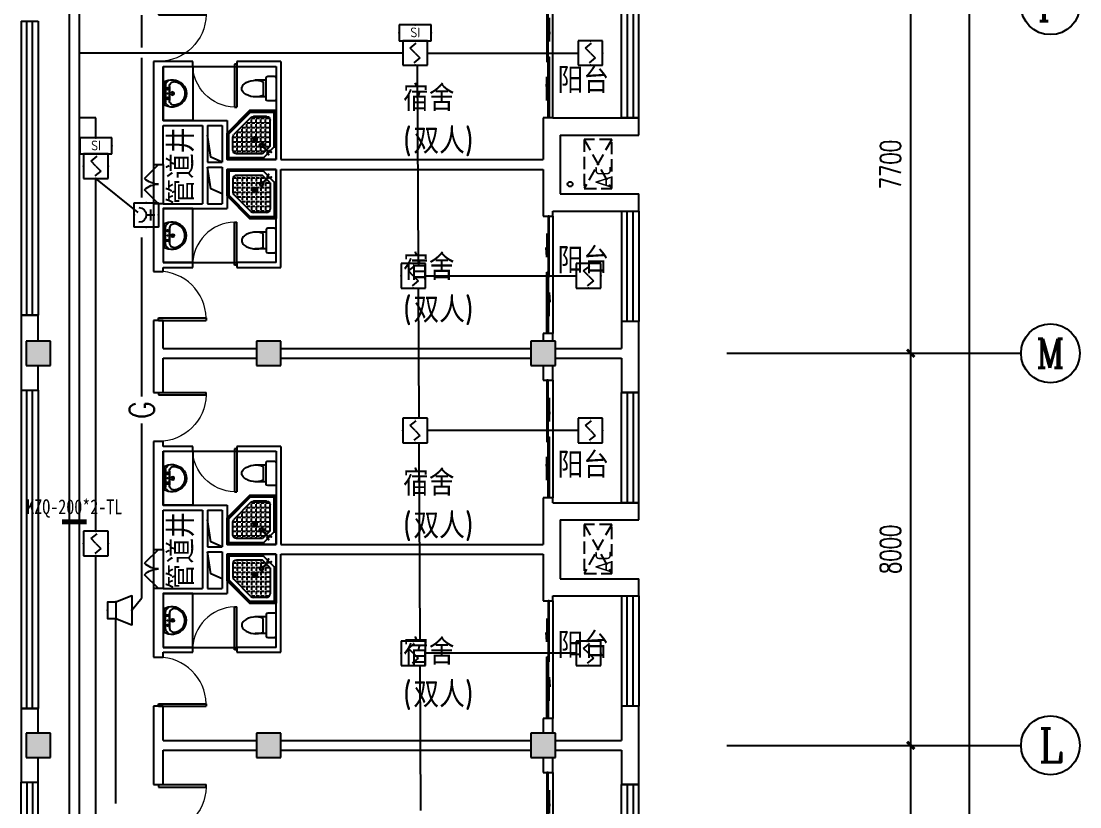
# Model space of a CAD drawing. Extents: x 1725663 to 4653551, y -550461 to 248782.
# Drawn here: x 2380743 to 2402343, y -476290 to -460262 of the extents above; entities that cross this region are included whole.
import ezdxf
from ezdxf.enums import TextEntityAlignment as Align

# ---------------------------------------------------------------- set-up
doc = ezdxf.new("R2010")
doc.units = 0
doc.header["$LTSCALE"] = 1000
doc.linetypes.add('DASH', pattern=[0.35, 0.25, -0.1])
for name, color, linetype in [('0-底图', 7, 'Continuous'), ('0000集水坑', 4, 'Continuous'), ('AXIS', 3, 'Continuous'), ('AXIS_TEXT', 7, 'Continuous'), ('CABLETRAY', 4, 'Continuous'), ('CLAYER', 7, 'Continuous'), ('COLUMN', 255, 'Continuous'), ('DIM-消防', 3, 'Continuous'), ('DOOR_FIRE', 4, 'Continuous'), ('EQUIP-广播', 3, 'Continuous'), ('EQUIP-消防', 3, 'Continuous'), ('PUB_HATCH', 8, 'Continuous'), ('PUB_TEXT', 7, 'Continuous'), ('WALL', 2, 'Continuous'), ('WINDOW', 4, 'Continuous'), ('WIRE-消防', 1, 'Continuous'), ('WP_F', 1, 'Continuous'), ('抗震支吊架', 2, 'Continuous'), ('洁具', 213, 'Continuous'), ('空调外机', 211, 'Continuous')]:
    doc.layers.add(name, color=color, linetype=linetype)
doc.styles.add('_TCH_AXIS', font='COMPLEX', dxfattribs={"bigfont": 'GBCBIG'})
doc.styles.add('_TEL_DIM', font='SIMPLEX', dxfattribs={"width": 0.8, "height": 3.5, "bigfont": 'HZTXT'})
doc.styles.add('A_DIM_T3', font='SIMPLEX', dxfattribs={"width": 0.7, "bigfont": 'HZ'})
doc.styles.add('COMPLEX', font='COMPLEX')
doc.styles.add('HZ', font='rs.shx', dxfattribs={"width": 0.8, "bigfont": 'hztxt.shx'})
doc.styles.add('kzcad', font='', dxfattribs={"width": 0.8})
doc.styles.get("Standard").update_dxf_attribs({"font": 'geniso.shx', "bigfont": 'hztxt.shx'})
doc.styles.get('kzcad').set_extended_font_data('SimSun')
doc.dimstyles.new('_TCH_ARCH&&150', dxfattribs={"dimtxt": 420, "dimasz": 150, "dimexe": 375, "dimexo": 450, "dimgap": 202.5, "dimtad": 1, "dimdec": 0, "dimzin": 0, "dimdsep": 46, "dimtxsty": 'A_DIM_T3', "dimblk": 'ARCHTICK', "dimcen": 0.09, "dimclrt": 7, "dimazin": 2, "dimtfac": 1, "dimtdec": 0, "dimtix": 1, "dimtmove": 2, "dimatfit": 3, "dimfxl": 150, "dimtolj": 1, "dimtzin": 0, "dimarcsym": 0})

# ---------------------------------------------------------------- blocks, each defined once
blk = doc.blocks.new('$equip$00002656')
for p, q in [((-0.5, 1), (-0.5, 0)), ((0.5, 1), (-0.5, 1)), ((0.5, 0), (0.5, 1)), ((0, 0.5), (0, 0.15)), ((-0.5, 0), (0.5, 0)), ((-0.219, 0.331), (0.222, 0.331))]:
    blk.add_line(p, q)
at = {"const_width": 0.04}
blk.add_lwpolyline([(-0.5, 1), (0.5, 1), (0.5, 0), (-0.5, 0), (-0.5, 1), (0.5, 1)], dxfattribs=at)
blk.add_arc((0, 0.8), 0.3, 180, 0)
for p in [(0, 1), (-0.5, 0.5), (0.5, 0.5), (0, 0)]:
    blk.add_point(p)
at = {"color": 7, "flags": 1}
for tag, height, p in [('B', 0.4, (0.762, 0.292)), ('A', 0.00002, (0, 0))]:
    blk.add_attdef(tag, text='', height=height, dxfattribs=at).set_placement(p, align=Align.MIDDLE_CENTER)
blk = doc.blocks.new('A$C29581A72')
at = {"layer": 'EQUIP-消防', "xscale": 500, "yscale": 500, "zscale": 500}
blk.add_blockref('$equip$00002656', (358, 98), dxfattribs=at)
at = {"style": 'HZ', "flags": 1}
for tag in ['WHAT', 'SPEC', 'UNIT']:
    blk.add_attdef(tag, (375, 0), '', height=0.001, dxfattribs=at)
blk = doc.blocks.new('$Equip$00002649')
for p, q in [((-0.5, 0.5), (-0.5, -0.5)), ((0.5, 0.5), (-0.5, 0.5)), ((0.5, -0.5), (0.5, 0.5)), ((-0.2, 0.2), (0.05, 0.4)), ((0, 0), (-0.2, 0.2)), ((0, 0), (0.2, -0.2)), ((0.2, -0.2), (-0.05, -0.4)), ((-0.5, -0.5), (0.5, -0.5))]:
    blk.add_line(p, q)
at = {"const_width": 0.02}
blk.add_lwpolyline([(-0.5, 0.5), (0.5, 0.5), (0.5, -0.5), (-0.5, -0.5), (-0.5, 0.5), (0.5, 0.5)], dxfattribs=at)
for p in [(0, 0.5), (-0.5, 0), (0.5, 0), (0, -0.5)]:
    blk.add_point(p)
at = {"color": 7, "flags": 1}
for tag, height, p in [('A', 0.00002, (0, 0)), ('B', 0.4, (0.762, -0.208))]:
    blk.add_attdef(tag, text='', height=height, dxfattribs=at).set_placement(p, align=Align.MIDDLE_CENTER)
blk = doc.blocks.new('$equip$00002982')
for p, q in [((0.35, 0.35), (1, 0.6)), ((1, 0.6), (1, -0.6)), ((0, 0.35), (0.35, 0.35)), ((0, 0.35), (0, -0.35)), ((0.35, 0.35), (0.35, -0.35)), ((0.35, -0.35), (0, -0.35)), ((1, -0.6), (0.35, -0.35))]:
    blk.add_line(p, q)
at = {"const_width": 0.04}
blk.add_lwpolyline([(0.35, 0.35), (0, 0.35), (0, -0.35), (0.35, -0.35), (1, -0.6), (1, 0.6), (0.35, 0.35), (0, 0.35)], dxfattribs=at)
for p in [(0, 0), (0.35, 0.35), (1, 0), (0.35, -0.35)]:
    blk.add_point(p)
at = {"color": 7, "style": '_TEL_DIM', "flags": 1}
for tag in ['A', 'REMARK']:
    blk.add_attdef(tag, text='', height=0.00002, dxfattribs=at).set_placement((0, 0), align=Align.MIDDLE_CENTER)
blk = doc.blocks.new('$equip$00002776')
for p, q in [((0.65, 0.65), (-0.65, 0.65)), ((-0.65, 0.65), (-0.65, 0)), ((0.65, 0), (0.65, 0.65)), ((-0.65, 0), (0.65, 0))]:
    blk.add_line(p, q)
at = {"const_width": 0.04}
blk.add_lwpolyline([(-0.65, 0.65), (-0.65, 0), (0.65, 0), (0.65, 0.65), (-0.65, 0.65), (-0.65, 0)], dxfattribs=at)
for p in [(0, 0.65), (-0.65, 0.325), (0, 0), (0.65, 0.325)]:
    blk.add_point(p)
at = {"color": 7}
blk.add_attdef('$TEXT$', text='', height=0.4, dxfattribs=at).set_placement((0.006, 0.343), align=Align.MIDDLE_CENTER)
at = {"color": 7, "flags": 1}
for tag, p in [('B', (0.905, 0.246)), ('A', (0, 0))]:
    blk.add_attdef(tag, text='', height=0.4, dxfattribs=at).set_placement(p, align=Align.MIDDLE_CENTER)
blk = doc.blocks.new('2t21gqw')
at = {"layer": '0000集水坑'}
blk.add_circle((105500, -14550), 50, dxfattribs=at)
blk = doc.blocks.new('1F平面-CAD导入_dwg_Drawing4_t3_dwg_$plan$00001613-474159-1F-927810-1F')
at = {"layer": '洁具'}
for p, q in [((-30, 250), (-170, 250)), ((-200, 170), (-430, 170)), ((-260, -140), (-260, 140)), ((-200, -170), (-200, -220)), ((-170, -250), (-30, -250))]:
    blk.add_line(p, q, dxfattribs=at)
for points in [[(-200, 220), (-200, 170), (-200, -170), (-430, -170)], [(0, -220), (0, 220)]]:
    blk.add_lwpolyline(points, dxfattribs=at)
for centre, radius, start, end in [((-170, 220), 30, 90, 180), ((-30, 220), 30, 0, 90), ((-590, 0), 110, 123.4509, 236.5491), ((-413, -227), 398, 67.4505, 126.6381), ((-413, 227), 398, 233.3619, 292.5495), ((-170, -220), 30, 180, 270), ((-30, -220), 30, 270, 0)]:
    blk.add_arc(centre, radius, start, end, dxfattribs=at)
blk = doc.blocks.new('$lvtry$00000169')
at = {"color": 0}
for p, q in [((259, -36), (259, 0)), ((259, -36), (36, -259)), ((276, -120), (120, -276)), ((144, -151), (291, -298)), ((151, -144), (298, -291)), ((183, -213), (205, -213)), ((220, -213), (243, -213)), ((259, -24), (976, -24)), ((259, -36), (964, -36)), ((270, -213), (270, -143)), ((270, -213), (340, -213)), ((276, -120), (808, -120)), ((366, -213), (366, -143)), ((366, -213), (436, -213)), ((462, -213), (462, -143)), ((462, -213), (532, -213)), ((558, -213), (558, -143)), ((558, -213), (628, -213)), ((655, -213), (655, -143)), ((655, -213), (725, -213)), ((751, -213), (751, -143)), ((751, -213), (821, -213)), ((847, -213), (847, -143)), ((847, -213), (880, -213)), ((880, -192), (880, -460)), ((964, -36), (976, -24)), ((964, -36), (964, -525)), ((976, -24), (976, -530)), ((36, -259), (0, -259)), ((24, -259), (24, -976)), ((36, -259), (36, -964)), ((120, -276), (120, -808)), ((120, -309), (147, -309)), ((120, -405), (147, -405)), ((173, -309), (173, -239)), ((173, -309), (243, -309)), ((173, -405), (173, -335)), ((173, -405), (243, -405)), ((173, -501), (173, -431)), ((270, -263), (270, -239)), ((270, -405), (270, -335)), ((270, -405), (340, -405)), ((270, -501), (270, -431)), ((334, -309), (340, -309)), ((366, -309), (366, -239)), ((366, -309), (436, -309)), ((366, -405), (366, -335)), ((366, -405), (379, -405)), ((366, -501), (366, -431)), ((462, -309), (462, -239)), ((462, -309), (532, -309)), ((462, -405), (462, -335)), ((462, -405), (532, -405)), ((462, -501), (462, -431)), ((558, -309), (558, -239)), ((558, -309), (628, -309)), ((558, -405), (558, -335)), ((558, -405), (628, -405)), ((558, -501), (558, -431)), ((655, -309), (655, -239)), ((655, -309), (725, -309)), ((655, -405), (655, -335)), ((655, -405), (725, -405)), ((655, -501), (655, -431)), ((751, -309), (751, -239)), ((751, -309), (821, -309)), ((751, -405), (751, -335)), ((751, -405), (821, -405)), ((751, -501), (751, -431)), ((847, -309), (847, -239)), ((847, -309), (880, -309)), ((847, -405), (847, -335)), ((847, -405), (880, -405)), ((847, -501), (847, -431)), ((120, -501), (147, -501)), ((120, -598), (147, -598)), ((173, -501), (243, -501)), ((173, -598), (173, -528)), ((173, -598), (243, -598)), ((173, -694), (173, -624)), ((270, -501), (340, -501)), ((270, -598), (270, -528)), ((270, -598), (340, -598)), ((270, -694), (270, -624)), ((366, -501), (436, -501)), ((366, -598), (366, -528)), ((366, -598), (436, -598)), ((366, -694), (366, -624)), ((462, -501), (532, -501)), ((462, -598), (462, -528)), ((462, -598), (532, -598)), ((462, -694), (462, -624)), ((859, -511), (511, -859)), ((964, -525), (525, -964)), ((976, -530), (530, -976)), ((558, -501), (628, -501)), ((558, -598), (558, -528)), ((558, -598), (628, -598)), ((558, -694), (558, -624)), ((655, -501), (725, -501)), ((655, -598), (655, -528)), ((655, -598), (725, -598)), ((655, -694), (655, -624)), ((751, -501), (821, -501)), ((751, -598), (751, -528)), ((751, -598), (773, -598)), ((847, -501), (867, -501)), ((964, -525), (976, -530)), ((120, -694), (147, -694)), ((120, -790), (147, -790)), ((173, -694), (243, -694)), ((173, -790), (173, -720)), ((173, -790), (243, -790)), ((173, -878), (173, -816)), ((270, -694), (340, -694)), ((270, -790), (270, -720)), ((270, -790), (340, -790)), ((270, -880), (270, -816)), ((366, -694), (436, -694)), ((366, -790), (366, -720)), ((366, -790), (436, -790)), ((366, -880), (366, -816)), ((462, -694), (532, -694)), ((462, -790), (462, -720)), ((462, -790), (532, -790)), ((462, -880), (462, -816)), ((558, -694), (628, -694)), ((558, -790), (558, -720)), ((558, -790), (580, -790)), ((655, -694), (676, -694)), ((36, -964), (24, -976)), ((24, -976), (530, -976)), ((36, -964), (525, -964)), ((192, -880), (460, -880)), ((525, -964), (530, -976))]:
    blk.add_line(p, q, dxfattribs=at)
blk.add_lwpolyline([(0, 0), (0, -1000), (540, -1000), (1000, -540), (1000, 0)], close=True)
for points in [[(0, 0), (0, -1000)], [(0, 0), (1000, 0)], [(1000, 0), (1000, -540)], [(136, -190), (148, -178), (132, -162), (121, -174)], [(190, -136), (178, -148), (162, -132), (174, -121)], [(1000, -540), (540, -1000)], [(0, -1000), (540, -1000)]]:
    blk.add_lwpolyline(points, close=True, dxfattribs=at)
for radius in [43.8, 31.1]:
    blk.add_circle((416, -428), radius, dxfattribs=at)
for centre, radius, start, end in [((808, -192), 72, 0, 90), ((296, -296), 40.6, 142.583, 128.4197), ((296, -296), 28.6, 145.828, 125.6599), ((808, -460), 72, 315, 0), ((192, -808), 72, 180, 270), ((460, -808), 72, 270, 315)]:
    blk.add_arc(centre, radius, start, end, dxfattribs=at)
for p in [(103, -156, 0), (156, -102, 0), (416, -428, 0)]:
    blk.add_point(p, dxfattribs=at)
blk = doc.blocks.new('$lvtry$00000178')
at = {"color": 0}
for p, q in [((-238, 0), (238, 0)), ((-214, -36), (-272, -91)), ((-180, -23), (180, -23)), ((-142, -105), (140, -105)), ((140, -105), (-142, -105)), ((216, -37), (268, -91))]:
    blk.add_line(p, q, dxfattribs=at)
blk.add_lwpolyline([(-104, -430, 0.224698), (110, -425, 0.348046), (269, -79), (239, 0), (-241, 0), (-271, -79, 0.356844)], format="xyb", close=True, dxfattribs=at)
for centre, radius in [((-100, -65), 16.3), ((1, -172), 31.6), ((100, -65), 16.3)]:
    blk.add_circle(centre, radius, dxfattribs=at)
at = {"color": 0, "lineweight": 13}
blk.add_circle((1, -172), 23, dxfattribs=at)
at = {"color": 0}
for centre, radius, start, end in [((-142, -205), 100, 90, 190.5602), ((-180, -73), 50, 90, 133.181), ((140, -205), 100, 349.4398, 90), ((180, -73), 50, 44.5607, 90), ((-1, -179), 243, 190.5602, 349.4398)]:
    blk.add_arc(centre, radius, start, end, dxfattribs=at)
for p in [(0, -65), (1, -172)]:
    blk.add_point(p, dxfattribs=at)
blk = doc.blocks.new('A$C70365C93')
at = {"layer": '洁具'}
blk.add_lwpolyline([(-1900, 2300), (-1900, 1700), (-800, 1700), (-800, 2300)], close=True, dxfattribs=at)
blk.add_blockref('$lvtry$00000178', (-1350, 2280), dxfattribs=at)
at = {"layer": '洁具', "rotation": 180}
blk.add_blockref('$lvtry$00000169', (0, 0), dxfattribs=at)
at = {"layer": '洁具', "extrusion": (0, 0, -1), "xscale": -1, "zscale": -1, "rotation": 90}
blk.add_blockref('1F平面-CAD导入_dwg_Drawing4_t3_dwg_$plan$00001613-474159-1F-927810-1F', (1450, 0), dxfattribs=at)
blk = doc.blocks.new('A$Cf5a72a1b')
at = {"layer": '空调外机', "linetype": 'DASH'}
for p, q in [((1000, 563), (0, 0)), ((1000, 0), (0, 563))]:
    blk.add_line(p, q, dxfattribs=at)
blk.add_lwpolyline([(1000, 563), (0, 563), (0, 0), (1000, 0)], close=True, dxfattribs=at)
at = {"layer": 'PUB_TEXT'}
blk.add_text('AC', height=315, dxfattribs=at).set_placement((5, 18))
blk = doc.blocks.new('$TCHSYS$WIN2D')
for p, q in [((-0.5, 0.5), (0.5, 0.5)), ((-0.5, 0.5), (-0.5, -0.5)), ((0.5, 0.5), (0.5, -0.5)), ((0.5, 0.1667), (-0.5, 0.1667)), ((0.5, -0.1667), (-0.5, -0.1667)), ((-0.5, -0.5), (0.5, -0.5))]:
    blk.add_line(p, q)
blk = doc.blocks.new('$DorLib2D$00000131')
at = {"color": 0, "linetype": 'Continuous'}
for p, q in [((0.15, 0.125), (0.2319, 0.1973)), ((0.2319, 0.1973), (0.2319, 0.125)), ((-0.5, 0.125), (-0.5, 0)), ((0.0192, 0.125), (-0.5, 0.125)), ((0.0192, 0), (0.0192, 0.125)), ((0.35, 0.125), (0.15, 0.125)), ((-0.5, 0), (0.0192, 0)), ((-0.024, 0), (0.5, 0)), ((-0.024, -0.125), (-0.024, 0)), ((0.5, 0), (0.5, -0.125)), ((-0.35, -0.125), (-0.15, -0.125)), ((-0.2319, -0.1973), (-0.2319, -0.125)), ((-0.15, -0.125), (-0.2319, -0.1973)), ((0.5, -0.125), (-0.024, -0.125))]:
    blk.add_line(p, q, dxfattribs=at)
blk = doc.blocks.new('$WINLIB2D$00000001')
at = {"color": 0}
for points in [[(-0.5, 0.5), (-0.5, -0.5)], [(-0.5, 0.5), (0.5, 0.5)], [(0.5, -0.5), (0.5, 0.5)], [(0.5, 0.1667), (-0.5, 0.1667)], [(0.5, -0.1667), (-0.5, -0.1667)], [(-0.5, -0.5), (0.5, -0.5)]]:
    blk.add_lwpolyline(points, dxfattribs=at)
blk = doc.blocks.new('$DorLib2D$00000116')
at = {"color": 0}
for p, q in [((-0.5, 0), (-0.146, 0.354)), ((0.5, 0), (0.146, 0.354))]:
    blk.add_line(p, q, dxfattribs=at)
for centre, start, end in [((-0.5, 0), 0, 45), ((0.5, 0), 135, 180)]:
    blk.add_arc(centre, 0.5, start, end, dxfattribs=at)
blk = doc.blocks.new('$DorLib2D$00000001')
for p, q in [((0.45, 0.975), (0.5, 0.975)), ((0.45, 0), (0.45, 0.975)), ((0.5, 0), (0.5, 0.975)), ((0.5, 0), (0.45, 0))]:
    blk.add_line(p, q)
at = {"lineweight": 13}
blk.add_arc((0.475, 0), 0.975, 91.4693, 180, dxfattribs=at)
blk = doc.blocks.new('_ArchTick')
at = {"color": 0, "linetype": 'ByBlock', "const_width": 0.4}
blk.add_lwpolyline([(-0.5, -0.5), (0.5, 0.5)], dxfattribs=at)
blk = doc.blocks.new('*D1066')
at = {"layer": 'AXIS', "color": 0, "lineweight": -2, "transparency": 16777216}
for p, q in [((1606457, -366104), (1611332, -366104)), ((1610957, -445704), (1610957, -366104)), ((1606457, -445704), (1611332, -445704))]:
    blk.add_line(p, q, dxfattribs=at)
at = {"layer": 'Defpoints', "color": 0, "transparency": 16777216}
for p in [(1606007, -366104), (1610957, -366104), (1606007, -445704)]:
    blk.add_point(p, dxfattribs=at)
at = {"layer": 'AXIS', "color": 0, "lineweight": -2, "transparency": 16777216, "xscale": 150, "yscale": 150, "zscale": 150}
for p, rotation in [((1610957, -366104), 90), ((1610957, -445704), 270)]:
    blk.add_blockref('_ArchTick', p, dxfattribs=dict(at, rotation=rotation))
at = {"layer": 'AXIS', "color": 7, "transparency": 16777216, "insert": (1610544, -405904), "char_height": 420, "attachment_point": 5, "rotation": 90, "style": 'A_DIM_T3'}
blk.add_mtext('\\A1;79600', dxfattribs=at)
blk = doc.blocks.new('*D1075')
at = {"layer": 'AXIS', "color": 0, "lineweight": -2, "transparency": 16777216}
for p, q in [((1606457, -393904), (1610132, -393904)), ((1609757, -401904), (1609757, -393904)), ((1606457, -401904), (1610132, -401904))]:
    blk.add_line(p, q, dxfattribs=at)
at = {"layer": 'Defpoints', "color": 0, "transparency": 16777216}
for p in [(1606007, -393904), (1609757, -393904), (1606007, -401904)]:
    blk.add_point(p, dxfattribs=at)
at = {"layer": 'AXIS', "color": 0, "lineweight": -2, "transparency": 16777216, "xscale": 150, "yscale": 150, "zscale": 150}
for p, rotation in [((1609757, -393904), 90), ((1609757, -401904), 270)]:
    blk.add_blockref('_ArchTick', p, dxfattribs=dict(at, rotation=rotation))
at = {"layer": 'AXIS', "color": 7, "transparency": 16777216, "insert": (1609344, -397904), "char_height": 420, "attachment_point": 5, "rotation": 90, "style": 'A_DIM_T3'}
blk.add_mtext('\\A1;8000', dxfattribs=at)
blk = doc.blocks.new('*D1076')
at = {"layer": 'AXIS', "color": 0, "lineweight": -2, "transparency": 16777216}
for p, q in [((1606457, -385904), (1610132, -385904)), ((1609757, -393904), (1609757, -385904)), ((1606457, -393904), (1610132, -393904))]:
    blk.add_line(p, q, dxfattribs=at)
at = {"layer": 'Defpoints', "color": 0, "transparency": 16777216}
for p in [(1606007, -385904), (1609757, -385904), (1606007, -393904)]:
    blk.add_point(p, dxfattribs=at)
at = {"layer": 'AXIS', "color": 0, "lineweight": -2, "transparency": 16777216, "xscale": 150, "yscale": 150, "zscale": 150}
for p, rotation in [((1609757, -385904), 90), ((1609757, -393904), 270)]:
    blk.add_blockref('_ArchTick', p, dxfattribs=dict(at, rotation=rotation))
at = {"layer": 'AXIS', "color": 7, "transparency": 16777216, "insert": (1609344, -389904), "char_height": 420, "attachment_point": 5, "rotation": 90, "style": 'A_DIM_T3'}
blk.add_mtext('\\A1;8000', dxfattribs=at)
blk = doc.blocks.new('*D1077')
at = {"layer": 'AXIS', "color": 0, "lineweight": -2, "transparency": 16777216}
for p, q in [((1606457, -378204), (1610132, -378204)), ((1609757, -385904), (1609757, -378204)), ((1606457, -385904), (1610132, -385904))]:
    blk.add_line(p, q, dxfattribs=at)
at = {"layer": 'Defpoints', "color": 0, "transparency": 16777216}
for p in [(1606007, -378204), (1609757, -378204), (1606007, -385904)]:
    blk.add_point(p, dxfattribs=at)
at = {"layer": 'AXIS', "color": 0, "lineweight": -2, "transparency": 16777216, "xscale": 150, "yscale": 150, "zscale": 150}
for p, rotation in [((1609757, -378204), 90), ((1609757, -385904), 270)]:
    blk.add_blockref('_ArchTick', p, dxfattribs=dict(at, rotation=rotation))
at = {"layer": 'AXIS', "color": 7, "transparency": 16777216, "insert": (1609344, -382054), "char_height": 420, "attachment_point": 5, "rotation": 90, "style": 'A_DIM_T3'}
blk.add_mtext('\\A1;7700', dxfattribs=at)
blk = doc.blocks.new('*D1130')
at = {"layer": 'AXIS', "color": 0, "lineweight": -2, "transparency": 16777216}
for p, q in [((1606457, -366104), (1611332, -366104)), ((1610957, -445704), (1610957, -366104)), ((1606457, -445704), (1611332, -445704))]:
    blk.add_line(p, q, dxfattribs=at)
at = {"layer": 'Defpoints', "color": 0, "transparency": 16777216}
for p in [(1606007, -366104), (1610957, -366104), (1606007, -445704)]:
    blk.add_point(p, dxfattribs=at)
at = {"layer": 'AXIS', "color": 0, "lineweight": -2, "transparency": 16777216, "xscale": 150, "yscale": 150, "zscale": 150}
for p, rotation in [((1610957, -366104), 90), ((1610957, -445704), 270)]:
    blk.add_blockref('_ArchTick', p, dxfattribs=dict(at, rotation=rotation))
at = {"layer": 'AXIS', "color": 7, "transparency": 16777216, "insert": (1610544, -405904), "char_height": 420, "attachment_point": 5, "rotation": 90, "style": 'A_DIM_T3'}
blk.add_mtext('\\A1;79600', dxfattribs=at)
blk = doc.blocks.new('*D1139')
at = {"layer": 'AXIS', "color": 0, "lineweight": -2, "transparency": 16777216}
for p, q in [((1606457, -393904), (1610132, -393904)), ((1609757, -401904), (1609757, -393904)), ((1606457, -401904), (1610132, -401904))]:
    blk.add_line(p, q, dxfattribs=at)
at = {"layer": 'Defpoints', "color": 0, "transparency": 16777216}
for p in [(1606007, -393904), (1609757, -393904), (1606007, -401904)]:
    blk.add_point(p, dxfattribs=at)
at = {"layer": 'AXIS', "color": 0, "lineweight": -2, "transparency": 16777216, "xscale": 150, "yscale": 150, "zscale": 150}
for p, rotation in [((1609757, -393904), 90), ((1609757, -401904), 270)]:
    blk.add_blockref('_ArchTick', p, dxfattribs=dict(at, rotation=rotation))
at = {"layer": 'AXIS', "color": 7, "transparency": 16777216, "insert": (1609344, -397904), "char_height": 420, "attachment_point": 5, "rotation": 90, "style": 'A_DIM_T3'}
blk.add_mtext('\\A1;8000', dxfattribs=at)
blk = doc.blocks.new('*D1140')
at = {"layer": 'AXIS', "color": 0, "lineweight": -2, "transparency": 16777216}
for p, q in [((1606457, -385904), (1610132, -385904)), ((1609757, -393904), (1609757, -385904)), ((1606457, -393904), (1610132, -393904))]:
    blk.add_line(p, q, dxfattribs=at)
at = {"layer": 'Defpoints', "color": 0, "transparency": 16777216}
for p in [(1606007, -385904), (1609757, -385904), (1606007, -393904)]:
    blk.add_point(p, dxfattribs=at)
at = {"layer": 'AXIS', "color": 0, "lineweight": -2, "transparency": 16777216, "xscale": 150, "yscale": 150, "zscale": 150}
for p, rotation in [((1609757, -385904), 90), ((1609757, -393904), 270)]:
    blk.add_blockref('_ArchTick', p, dxfattribs=dict(at, rotation=rotation))
at = {"layer": 'AXIS', "color": 7, "transparency": 16777216, "insert": (1609344, -389904), "char_height": 420, "attachment_point": 5, "rotation": 90, "style": 'A_DIM_T3'}
blk.add_mtext('\\A1;8000', dxfattribs=at)
blk = doc.blocks.new('*D1141')
at = {"layer": 'AXIS', "color": 0, "lineweight": -2, "transparency": 16777216}
for p, q in [((1606457, -378204), (1610132, -378204)), ((1609757, -385904), (1609757, -378204)), ((1606457, -385904), (1610132, -385904))]:
    blk.add_line(p, q, dxfattribs=at)
at = {"layer": 'Defpoints', "color": 0, "transparency": 16777216}
for p in [(1606007, -378204), (1609757, -378204), (1606007, -385904)]:
    blk.add_point(p, dxfattribs=at)
at = {"layer": 'AXIS', "color": 0, "lineweight": -2, "transparency": 16777216, "xscale": 150, "yscale": 150, "zscale": 150}
for p, rotation in [((1609757, -378204), 90), ((1609757, -385904), 270)]:
    blk.add_blockref('_ArchTick', p, dxfattribs=dict(at, rotation=rotation))
at = {"layer": 'AXIS', "color": 7, "transparency": 16777216, "insert": (1609344, -382054), "char_height": 420, "attachment_point": 5, "rotation": 90, "style": 'A_DIM_T3'}
blk.add_mtext('\\A1;7700', dxfattribs=at)
blk = doc.blocks.new('_AXISO')
blk.add_circle((0, 0), 0.5)
at = {"layer": 'AXIS_TEXT', "style": 'COMPLEX', "width": 1.041667}
blk.add_attdef('A', text='', height=0.56, dxfattribs=at).set_placement((-0.25, -0.28), (0.25, -0.28), align=Align.FIT)
blk = doc.blocks.new('*D1194')
at = {"layer": 'AXIS', "color": 0, "lineweight": -2, "transparency": 16777216}
for p, q in [((1606457, -366104), (1611332, -366104)), ((1610957, -445704), (1610957, -366104)), ((1606457, -445704), (1611332, -445704))]:
    blk.add_line(p, q, dxfattribs=at)
at = {"layer": 'Defpoints', "color": 0, "transparency": 16777216}
for p in [(1606007, -366104), (1610957, -366104), (1606007, -445704)]:
    blk.add_point(p, dxfattribs=at)
at = {"layer": 'AXIS', "color": 0, "lineweight": -2, "transparency": 16777216, "xscale": 150, "yscale": 150, "zscale": 150}
for p, rotation in [((1610957, -366104), 90), ((1610957, -445704), 270)]:
    blk.add_blockref('_ArchTick', p, dxfattribs=dict(at, rotation=rotation))
at = {"layer": 'AXIS', "color": 7, "transparency": 16777216, "insert": (1610544, -405904), "char_height": 420, "attachment_point": 5, "rotation": 90, "style": 'A_DIM_T3'}
blk.add_mtext('\\A1;79600', dxfattribs=at)
blk = doc.blocks.new('*D1203')
at = {"layer": 'AXIS', "color": 0, "lineweight": -2, "transparency": 16777216}
for p, q in [((1606457, -393904), (1610132, -393904)), ((1609757, -401904), (1609757, -393904)), ((1606457, -401904), (1610132, -401904))]:
    blk.add_line(p, q, dxfattribs=at)
at = {"layer": 'Defpoints', "color": 0, "transparency": 16777216}
for p in [(1606007, -393904), (1609757, -393904), (1606007, -401904)]:
    blk.add_point(p, dxfattribs=at)
at = {"layer": 'AXIS', "color": 0, "lineweight": -2, "transparency": 16777216, "xscale": 150, "yscale": 150, "zscale": 150}
for p, rotation in [((1609757, -393904), 90), ((1609757, -401904), 270)]:
    blk.add_blockref('_ArchTick', p, dxfattribs=dict(at, rotation=rotation))
at = {"layer": 'AXIS', "color": 7, "transparency": 16777216, "insert": (1609344, -397904), "char_height": 420, "attachment_point": 5, "rotation": 90, "style": 'A_DIM_T3'}
blk.add_mtext('\\A1;8000', dxfattribs=at)
blk = doc.blocks.new('*D1204')
at = {"layer": 'AXIS', "color": 0, "lineweight": -2, "transparency": 16777216}
for p, q in [((1606457, -385904), (1610132, -385904)), ((1609757, -393904), (1609757, -385904)), ((1606457, -393904), (1610132, -393904))]:
    blk.add_line(p, q, dxfattribs=at)
at = {"layer": 'Defpoints', "color": 0, "transparency": 16777216}
for p in [(1606007, -385904), (1609757, -385904), (1606007, -393904)]:
    blk.add_point(p, dxfattribs=at)
at = {"layer": 'AXIS', "color": 0, "lineweight": -2, "transparency": 16777216, "xscale": 150, "yscale": 150, "zscale": 150}
for p, rotation in [((1609757, -385904), 90), ((1609757, -393904), 270)]:
    blk.add_blockref('_ArchTick', p, dxfattribs=dict(at, rotation=rotation))
at = {"layer": 'AXIS', "color": 7, "transparency": 16777216, "insert": (1609344, -389904), "char_height": 420, "attachment_point": 5, "rotation": 90, "style": 'A_DIM_T3'}
blk.add_mtext('\\A1;8000', dxfattribs=at)
blk = doc.blocks.new('*D1205')
at = {"layer": 'AXIS', "color": 0, "lineweight": -2, "transparency": 16777216}
for p, q in [((1606457, -378204), (1610132, -378204)), ((1609757, -385904), (1609757, -378204)), ((1606457, -385904), (1610132, -385904))]:
    blk.add_line(p, q, dxfattribs=at)
at = {"layer": 'Defpoints', "color": 0, "transparency": 16777216}
for p in [(1606007, -378204), (1609757, -378204), (1606007, -385904)]:
    blk.add_point(p, dxfattribs=at)
at = {"layer": 'AXIS', "color": 0, "lineweight": -2, "transparency": 16777216, "xscale": 150, "yscale": 150, "zscale": 150}
for p, rotation in [((1609757, -378204), 90), ((1609757, -385904), 270)]:
    blk.add_blockref('_ArchTick', p, dxfattribs=dict(at, rotation=rotation))
at = {"layer": 'AXIS', "color": 7, "transparency": 16777216, "insert": (1609344, -382054), "char_height": 420, "attachment_point": 5, "rotation": 90, "style": 'A_DIM_T3'}
blk.add_mtext('\\A1;7700', dxfattribs=at)
blk = doc.blocks.new('gkhkjk')
at = {"layer": 'PUB_HATCH'}
for points in [[(1592207, -385653.8), (1591707, -385653.8), (1591707, -386153.8), (1592207, -386153.8)], [(1596907, -385653.8), (1596407, -385653.8), (1596407, -386153.8), (1596907, -386153.8)], [(1602507, -385653.8), (1602007, -385653.8), (1602007, -386153.8), (1602507, -386153.8)], [(1592207, -393653.8), (1591707, -393653.8), (1591707, -394153.8), (1592207, -394153.8)], [(1596907, -393653.8), (1596407, -393653.8), (1596407, -394153.8), (1596907, -394153.8)], [(1602507, -393653.8), (1602007, -393653.8), (1602007, -394153.8), (1602507, -394153.8)]]:
    blk.add_hatch(color=256, dxfattribs=at).paths.add_polyline_path(points)
for points in [[(1595707, -382003.8), (1595476.7, -381900.3), (1595407, -381453.8)], [(1595707, -382653.8), (1595476.7, -382550.3), (1595407, -382103.8)], [(1595707, -389853.8), (1595476.7, -389750.3), (1595407, -389303.8)], [(1595707, -390503.8), (1595476.7, -390400.3), (1595407, -389953.8)]]:
    blk.add_lwpolyline(points)
at = {"layer": 'AXIS'}
for p, q in [((1606007, -385903.8), (1612007, -385903.8)), ((1606007, -393903.8), (1612007, -393903.8))]:
    blk.add_line(p, q, dxfattribs=at)
at = {"layer": 'COLUMN'}
for p, q in [((1592207, -385653.8), (1591707, -385653.8)), ((1591707, -385653.8), (1591707, -386153.8)), ((1592207, -386153.8), (1592207, -385653.8)), ((1596907, -385653.8), (1596407, -385653.8)), ((1596407, -385653.8), (1596407, -386153.8)), ((1596907, -386153.8), (1596907, -385653.8)), ((1602507, -385653.8), (1602007, -385653.8)), ((1602007, -385653.8), (1602007, -386153.8)), ((1602507, -386153.8), (1602507, -385653.8)), ((1591707, -386153.8), (1592207, -386153.8)), ((1596407, -386153.8), (1596907, -386153.8)), ((1602007, -386153.8), (1602507, -386153.8)), ((1592207, -393653.8), (1591707, -393653.8)), ((1591707, -393653.8), (1591707, -394153.8)), ((1592207, -394153.8), (1592207, -393653.8)), ((1596907, -393653.8), (1596407, -393653.8)), ((1596407, -393653.8), (1596407, -394153.8)), ((1596907, -394153.8), (1596907, -393653.8)), ((1602507, -393653.8), (1602007, -393653.8)), ((1602007, -393653.8), (1602007, -394153.8)), ((1602507, -394153.8), (1602507, -393653.8)), ((1591707, -394153.8), (1592207, -394153.8)), ((1596407, -394153.8), (1596907, -394153.8)), ((1602007, -394153.8), (1602507, -394153.8))]:
    blk.add_line(p, q, dxfattribs=at)
at = {"layer": 'DOOR_FIRE'}
for p, q in [((1594307, -382053.8), (1594307, -382853.8)), ((1594507, -382053.8), (1594507, -382853.8)), ((1594307, -389903.8), (1594307, -390703.8)), ((1594507, -389903.8), (1594507, -390703.8))]:
    blk.add_line(p, q, dxfattribs=at)
at = {"layer": 'WALL'}
for p, q in [((1594507, -379949.6), (1594307, -379949.6)), ((1594307, -379949.6), (1594307, -379953.8)), ((1594307, -379953.8), (1594307, -381153.8)), ((1594507, -379953.8), (1594507, -379949.6)), ((1595107, -379953.8), (1594507, -379953.8)), ((1594507, -380053.8), (1594507, -381153.8)), ((1594507, -380053.8), (1595107, -380053.8)), ((1595107, -380053.8), (1595107, -379953.8)), ((1596907, -379953.8), (1596007, -379953.8)), ((1596007, -379953.8), (1596007, -380053.8)), ((1596007, -380053.8), (1596807, -380053.8)), ((1596807, -380053.8), (1596807, -381953.8)), ((1596907, -379953.8), (1596907, -381953.8)), ((1594307, -381153.8), (1594307, -382053.8)), ((1594507, -381153.8), (1595307, -381153.8)), ((1595307, -381153.8), (1595807, -381153.8)), ((1595807, -381153.8), (1595807, -381953.8)), ((1602457, -381103.8), (1602257, -381103.8)), ((1602257, -381103.8), (1602257, -381353.8)), ((1602457, -381103.8), (1603857, -381103.8)), ((1604207, -381103.8), (1603857, -381103.8)), ((1604207, -381453.8), (1604207, -381103.8)), ((1594507, -382053.8), (1594507, -381253.8)), ((1594507, -381253.8), (1595307, -381253.8)), ((1595307, -381253.8), (1595307, -382053.8)), ((1595407, -381253.8), (1595707, -381253.8)), ((1595407, -381253.8), (1595407, -382003.8)), ((1595707, -381253.8), (1595707, -382003.8)), ((1602257, -381353.8), (1602257, -381953.8)), ((1602607, -381453.8), (1604207, -381453.8)), ((1602607, -381453.8), (1602607, -382053.8)), ((1594307, -382053.8), (1594507, -382053.8)), ((1595307, -382053.8), (1595307, -382853.8)), ((1595407, -382003.8), (1595707, -382003.8)), ((1595407, -382103.8), (1595407, -382853.8)), ((1595407, -382103.8), (1595707, -382103.8)), ((1595707, -382103.8), (1595707, -382853.8)), ((1595807, -381953.8), (1596807, -381953.8)), ((1596907, -381953.8), (1602257, -381953.8)), ((1602607, -382053.8), (1602607, -382653.8)), ((1595807, -382153.8), (1595807, -382953.8)), ((1595807, -382153.8), (1596807, -382153.8)), ((1596807, -384053.8), (1596807, -382153.8)), ((1596907, -384153.8), (1596907, -382153.8)), ((1596907, -382153.8), (1602257, -382153.8)), ((1602257, -382153.8), (1602257, -382753.8)), ((1602607, -382653.8), (1604207, -382653.8)), ((1604207, -383003.8), (1604207, -382653.8)), ((1594507, -382853.8), (1594307, -382853.8)), ((1594307, -382853.8), (1594307, -382953.8)), ((1594307, -382953.8), (1594307, -384153.8)), ((1594507, -382853.8), (1595307, -382853.8)), ((1594507, -382953.8), (1594507, -384053.8)), ((1594507, -382953.8), (1595307, -382953.8)), ((1595307, -382953.8), (1595807, -382953.8)), ((1595407, -382853.8), (1595707, -382853.8)), ((1602257, -382753.8), (1602257, -383103.8)), ((1602257, -383103.8), (1602457, -383103.8)), ((1602457, -383103.8), (1602457, -383003.8)), ((1602457, -383003.8), (1603857, -383003.8)), ((1603857, -383003.8), (1604207, -383003.8)), ((1594307, -384153.8), (1594307, -384233.5)), ((1594307, -384233.5), (1594507, -384233.5)), ((1595107, -384053.8), (1594507, -384053.8)), ((1594507, -384153.8), (1595107, -384153.8)), ((1594507, -384233.5), (1594507, -384153.8)), ((1595107, -384153.8), (1595107, -384053.8)), ((1596807, -384053.8), (1596007, -384053.8)), ((1596007, -384053.8), (1596007, -384153.8)), ((1596007, -384153.8), (1596907, -384153.8)), ((1591957, -385128.8), (1591607, -385128.8)), ((1591607, -385128.8), (1591607, -385903.8)), ((1591957, -385653.8), (1591957, -385128.8)), ((1594507, -385233.5), (1594307, -385233.5)), ((1594307, -385233.5), (1594307, -385903.8)), ((1594507, -385803.8), (1594507, -385233.5)), ((1604207, -385253.8), (1603857, -385253.8)), ((1603857, -385253.8), (1603857, -385803.8)), ((1604207, -385903.8), (1604207, -385253.8)), ((1602457, -385503.8), (1602257, -385503.8)), ((1602257, -385503.8), (1602257, -385653.8)), ((1602457, -385653.8), (1602457, -385503.8)), ((1591607, -385903.8), (1591607, -386653.8)), ((1594307, -385903.8), (1594307, -386703.8)), ((1594507, -385803.8), (1596407, -385803.8)), ((1596907, -385803.8), (1602007, -385803.8)), ((1602507, -385803.8), (1603857, -385803.8)), ((1604207, -386703.8), (1604207, -385903.8)), ((1591957, -386653.8), (1591957, -386153.8)), ((1594507, -386703.8), (1594507, -386003.8)), ((1594507, -386003.8), (1596407, -386003.8)), ((1596907, -386003.8), (1602007, -386003.8)), ((1602257, -386153.8), (1602257, -386453.8)), ((1602457, -386453.8), (1602457, -386153.8)), ((1602507, -386003.8), (1603857, -386003.8)), ((1603857, -386003.8), (1603857, -386703.8)), ((1602257, -386453.8), (1602457, -386453.8)), ((1591607, -386653.8), (1591957, -386653.8)), ((1594307, -386703.8), (1594507, -386703.8)), ((1603857, -386703.8), (1604207, -386703.8)), ((1594507, -387703.8), (1594307, -387703.8)), ((1594307, -387703.8), (1594307, -387803.8)), ((1594507, -387803.8), (1594507, -387703.8)), ((1594307, -387803.8), (1594307, -389003.8)), ((1595107, -387803.8), (1594507, -387803.8)), ((1594507, -387903.8), (1594507, -389003.8)), ((1594507, -387903.8), (1595107, -387903.8)), ((1595107, -387903.8), (1595107, -387803.8)), ((1596907, -387803.8), (1596007, -387803.8)), ((1596007, -387803.8), (1596007, -387903.8)), ((1596007, -387903.8), (1596807, -387903.8)), ((1596807, -387903.8), (1596807, -389803.8)), ((1596907, -387803.8), (1596907, -389803.8)), ((1594307, -389003.8), (1594307, -389903.8)), ((1594507, -389003.8), (1595307, -389003.8)), ((1595307, -389003.8), (1595807, -389003.8)), ((1595807, -389003.8), (1595807, -389803.8)), ((1602457, -388853.8), (1602257, -388853.8)), ((1602257, -388853.8), (1602257, -389203.8)), ((1602457, -388953.8), (1602457, -388853.8)), ((1602457, -388953.8), (1603857, -388953.8)), ((1604207, -388953.8), (1603857, -388953.8)), ((1604207, -389303.8), (1604207, -388953.8)), ((1594507, -389903.8), (1594507, -389103.8)), ((1594507, -389103.8), (1595307, -389103.8)), ((1595307, -389103.8), (1595307, -389903.8)), ((1595407, -389103.8), (1595707, -389103.8)), ((1595407, -389103.8), (1595407, -389853.8)), ((1595707, -389103.8), (1595707, -389853.8)), ((1602257, -389203.8), (1602257, -389803.8)), ((1602607, -389303.8), (1602607, -389903.8)), ((1602607, -389303.8), (1604207, -389303.8)), ((1595407, -389853.8), (1595707, -389853.8)), ((1595807, -389803.8), (1596807, -389803.8)), ((1596907, -389803.8), (1602257, -389803.8)), ((1594307, -389903.8), (1594507, -389903.8)), ((1595307, -389903.8), (1595307, -390703.8)), ((1595407, -389953.8), (1595407, -390703.8)), ((1595407, -389953.8), (1595707, -389953.8)), ((1595707, -389953.8), (1595707, -390703.8)), ((1595807, -390003.8), (1595807, -390803.8)), ((1595807, -390003.8), (1596807, -390003.8)), ((1596807, -391903.8), (1596807, -390003.8)), ((1596907, -392003.8), (1596907, -390003.8)), ((1596907, -390003.8), (1602257, -390003.8)), ((1602257, -390003.8), (1602257, -390603.8)), ((1602607, -389903.8), (1602607, -390503.8)), ((1602607, -390503.8), (1604207, -390503.8)), ((1604207, -390853.8), (1604207, -390503.8)), ((1594507, -390703.8), (1594307, -390703.8)), ((1594307, -390703.8), (1594307, -390803.8)), ((1594507, -390703.8), (1595307, -390703.8)), ((1595407, -390703.8), (1595707, -390703.8)), ((1602257, -390603.8), (1602257, -390953.8)), ((1594307, -390803.8), (1594307, -392003.8)), ((1594507, -390803.8), (1594507, -391903.8)), ((1594507, -390803.8), (1595307, -390803.8)), ((1595307, -390803.8), (1595807, -390803.8)), ((1602257, -390953.8), (1602457, -390953.8)), ((1602457, -390953.8), (1602457, -390853.8)), ((1602457, -390853.8), (1603857, -390853.8)), ((1603857, -390853.8), (1604207, -390853.8)), ((1594307, -392003.8), (1594307, -392103.8)), ((1595107, -391903.8), (1594507, -391903.8)), ((1594507, -392003.8), (1595107, -392003.8)), ((1594507, -392103.8), (1594507, -392003.8)), ((1595107, -392003.8), (1595107, -391903.8)), ((1596807, -391903.8), (1596007, -391903.8)), ((1596007, -391903.8), (1596007, -392003.8)), ((1596007, -392003.8), (1596907, -392003.8)), ((1594307, -392103.8), (1594507, -392103.8)), ((1594507, -393103.8), (1594307, -393103.8)), ((1594307, -393103.8), (1594307, -393903.8)), ((1594507, -393803.8), (1594507, -393103.8)), ((1604207, -393103.8), (1603857, -393103.8)), ((1603857, -393103.8), (1603857, -393803.8)), ((1604207, -393903.8), (1604207, -393103.8)), ((1591957, -393153.8), (1591607, -393153.8)), ((1591607, -393153.8), (1591607, -393903.8)), ((1591957, -393653.8), (1591957, -393153.8)), ((1602457, -393353.8), (1602257, -393353.8)), ((1602257, -393353.8), (1602257, -393653.8)), ((1602457, -393653.8), (1602457, -393353.8)), ((1591607, -393903.8), (1591607, -394653.8)), ((1594307, -393903.8), (1594307, -394703.8)), ((1594507, -393803.8), (1596407, -393803.8)), ((1596907, -393803.8), (1602007, -393803.8)), ((1602507, -393803.8), (1603857, -393803.8)), ((1604207, -394703.8), (1604207, -393903.8)), ((1591957, -394653.8), (1591957, -394153.8)), ((1594507, -394703.8), (1594507, -394003.8)), ((1594507, -394003.8), (1596407, -394003.8)), ((1596907, -394003.8), (1602007, -394003.8)), ((1602257, -394153.8), (1602257, -394453.8)), ((1602457, -394453.8), (1602457, -394153.8)), ((1602507, -394003.8), (1603857, -394003.8)), ((1603857, -394003.8), (1603857, -394703.8)), ((1602257, -394453.8), (1602457, -394453.8)), ((1591607, -394653.8), (1591957, -394653.8)), ((1594307, -394703.8), (1594507, -394703.8)), ((1603857, -394703.8), (1604207, -394703.8))]:
    blk.add_line(p, q, dxfattribs=at)
at = {"layer": 'WINDOW'}
for p, q in [((1602457, -381103.8), (1602457, -378703.8)), ((1595107, -380053.8), (1596007, -380053.8)), ((1602457, -383103.8), (1602457, -385503.8)), ((1595107, -384053.8), (1596007, -384053.8)), ((1602457, -386453.8), (1602457, -388853.8)), ((1595107, -387903.8), (1596007, -387903.8)), ((1602457, -390953.8), (1602457, -393353.8)), ((1595107, -391903.8), (1596007, -391903.8)), ((1602457, -394453.8), (1602457, -396853.8))]:
    blk.add_line(p, q, dxfattribs=at)
blk.add_blockref('2t21gqw', (1497307, -367903.8))
at = {"xscale": -1, "rotation": 89.99999999992463}
for p in [(1596807, -381953.8), (1596807, -389803.8)]:
    blk.add_blockref('A$C70365C93', p, dxfattribs=at)
for name, p, rotation in [('A$Cf5a72a1b', (1603655.1, -382545.1), 90), ('A$C70365C93', (1596807, -382153.8), 89.99999999999997), ('A$Cf5a72a1b', (1603655.1, -390395.1), 90), ('A$C70365C93', (1596807, -390003.8), 89.99999999999997)]:
    blk.add_blockref(name, p, dxfattribs=dict(rotation=rotation))
at = {"layer": 'AXIS'}
ref = blk.add_blockref('_AXISO', (1612607, -378803.8), dxfattribs=dict(at, xscale=1200, yscale=1200, zscale=1200))
ref.add_attrib('A', 'P', dxfattribs={"layer": 'AXIS_TEXT', "height": 652.9, "style": '_TCH_AXIS'}).set_placement((1612342.7, -379130.3), (1612871.3, -379130.3), align=Align.FIT)
ref = blk.add_blockref('_AXISO', (1612607, -385903.8), dxfattribs=dict(at, xscale=1200, yscale=1200, zscale=1200))
ref.add_attrib('A', 'M', dxfattribs={"layer": 'AXIS_TEXT', "height": 594, "style": '_TCH_AXIS'}).set_placement((1612310, -386200.8), (1612904, -386200.8), align=Align.FIT)
ref = blk.add_blockref('_AXISO', (1612607, -393903.8), dxfattribs=dict(at, xscale=1200, yscale=1200, zscale=1200))
ref.add_attrib('A', 'L', dxfattribs={"layer": 'AXIS_TEXT', "height": 683.5, "style": '_TCH_AXIS'}).set_placement((1612362.9, -394245.6), (1612851.1, -394245.6), align=Align.FIT)
at = {"layer": 'DOOR_FIRE', "xscale": 800, "yscale": -800, "zscale": 200}
for p, rotation in [((1594407, -382453.8), 269.9999999999926), ((1594407, -390303.8), 269.9999999999852)]:
    blk.add_blockref('$DorLib2D$00000116', p, dxfattribs=dict(at, rotation=rotation))
at = {"layer": 'WINDOW'}
for name, p, xscale, yscale, zscale, rotation in [('$DorLib2D$00000131', (1602357, -379903.8), 2400, -200, 2400, 90), ('$WINLIB2D$00000001', (1604032, -379978.8), 2249.999999993481, 350, 2249.999999993481, 90), ('$DorLib2D$00000001', (1594407, -379449.6), -1000, 1000, -1000, 269.9999999999923), ('$TCHSYS$WIN2D', (1591782, -382128.8), 6000, -350, 6000, 269.9999999999709), ('$DorLib2D$00000131', (1602357, -384303.8), 2400, 200, 2400, 270), ('$WINLIB2D$00000001', (1604032, -384128.8), -2249.999999993481, 350, -2249.999999993481, 90), ('$DorLib2D$00000001', (1594407, -384733.5), 1000, 1000, 1000, 269.9999999999923), ('$DorLib2D$00000131', (1602357, -387653.8), -2400, 200, -2400, 270), ('$TCHSYS$WIN2D', (1591782, -389903.8), 6500, -350, 6500, 269.9999999999716), ('$DorLib2D$00000001', (1594407, -387203.8), -1000, 1000, -1000, 270.000000000007), ('$WINLIB2D$00000001', (1604032, -387828.8), 2249.999999993481, 350, 2249.999999993481, 90), ('$DorLib2D$00000131', (1602357, -392153.8), 2400, 200, 2400, 270), ('$WINLIB2D$00000001', (1604032, -391978.8), -2249.999999993481, 350, -2249.999999993481, 90), ('$DorLib2D$00000001', (1594407, -392603.8), 1000, 1000, 1000, 269.999999999993), ('$DorLib2D$00000131', (1602357, -395653.8), -2400, 200, -2400, 270), ('$TCHSYS$WIN2D', (1591782, -397903.8), -6500, -350, -6500, 269.9999999999716), ('$DorLib2D$00000001', (1594407, -395203.8), -1000, 1000, -1000, 270), ('$WINLIB2D$00000001', (1604032, -395828.8), 2249.999999993481, 350, 2249.999999993481, 90)]:
    blk.add_blockref(name, p, dxfattribs=dict(at, xscale=xscale, yscale=yscale, zscale=zscale, rotation=rotation))
at = {"layer": 'WINDOW', "xscale": 900, "zscale": 900}
for p, yscale in [((1595557, -380003.8), -900), ((1595557, -384103.8), 900), ((1595557, -387853.8), -900), ((1595557, -391953.8), 900)]:
    blk.add_blockref('$DorLib2D$00000001', p, dxfattribs=dict(at, yscale=yscale))
at = {"layer": 'CLAYER'}
for p in [(1595132.2, -382871.7), (1595132.2, -390721.7)]:
    blk.add_text('管道井', height=525, rotation=90, dxfattribs=at).set_placement(p)
at = {"layer": 'PUB_TEXT'}
for s, p in [('阳台', (1602551.7, -380596.1)), ('宿舍', (1599399.2, -380961.8)), ('(', (1599399.2, -381833.9)), ('双人', (1599609.2, -381833.9)), (')', (1600659.2, -381833.9)), ('宿舍', (1599399.2, -384407.2)), ('阳台', (1602551.7, -384271.5)), ('(', (1599399.2, -385279.3)), ('双人', (1599609.2, -385279.3)), (')', (1600659.2, -385279.3)), ('阳台', (1602551.7, -388446.1)), ('宿舍', (1599399.2, -388811.8)), ('(', (1599399.2, -389683.9)), ('双人', (1599609.2, -389683.9)), (')', (1600659.2, -389683.9)), ('阳台', (1602551.7, -392121.5)), ('宿舍', (1599399.2, -392257.2)), ('(', (1599399.2, -393129.3)), ('双人', (1599609.2, -393129.3)), (')', (1600659.2, -393129.3))]:
    blk.add_text(s, height=525, dxfattribs=at).set_placement(p)
at = {"layer": 'AXIS'}
for p1, p2, distance, picture, middle in [((1606007, -445703.8), (1606007, -366103.8), -4950, '*D1066', (1610544.5, -405903.8)), ((1606007, -445703.8), (1606007, -366103.8), -4950, '*D1130', (1610544.5, -405903.8)), ((1606007, -445703.8), (1606007, -366103.8), -4950, '*D1194', (1610544.5, -405903.8)), ((1606007, -385903.8), (1606007, -378203.8), -3750, '*D1077', (1609344.5, -382053.8)), ((1606007, -385903.8), (1606007, -378203.8), -3750, '*D1141', (1609344.5, -382053.8)), ((1606007, -385903.8), (1606007, -378203.8), -3750, '*D1205', (1609344.5, -382053.8)), ((1606007, -393903.8), (1606007, -385903.8), -3750, '*D1076', (1609344.5, -389903.8)), ((1606007, -393903.8), (1606007, -385903.8), -3750, '*D1140', (1609344.5, -389903.8)), ((1606007, -393903.8), (1606007, -385903.8), -3750, '*D1204', (1609344.5, -389903.8)), ((1606007, -401903.8), (1606007, -393903.8), -3750, '*D1075', (1609344.5, -397903.8)), ((1606007, -401903.8), (1606007, -393903.8), -3750, '*D1139', (1609344.5, -397903.8)), ((1606007, -401903.8), (1606007, -393903.8), -3750, '*D1203', (1609344.5, -397903.8))]:
    dim = blk.add_aligned_dim(p1=p1, p2=p2, distance=distance, dimstyle='_TCH_ARCH&&150', dxfattribs=at)
    dim.commit()
    dim.dimension.update_dxf_attribs({"geometry": picture, "text_midpoint": middle})

msp = doc.modelspace()

# ---------------------------------------------------------------- linework, layer by layer
at = {"layer": 'CABLETRAY'}
for p, q in [((2381726, -515214), (2381726, -458844)), ((2381726, -515214), (2381726, -458844)), ((2381926, -458844), (2381926, -515214)), ((2381926, -458844), (2381926, -515214))]:
    msp.add_line(p, q, dxfattribs=at)
at = {"layer": 'WIRE-消防'}
for p, q in [((2383206, -460571), (2383206, -460140)), ((2383206, -460799), (2383206, -460571)), ((2388530, -460912, 4200), (2381926, -460912)), ((2389030, -460912, 4200), (2392107, -460912, 4200)), ((2383206, -463856), (2383206, -461007)), ((2388850, -465208, 4200), (2388831, -461162, 4200)), ((2382268, -462232, 4200), (2381926, -462232)), ((2382268, -462644, 4200), (2382268, -462232, 4200)), ((2382268, -470669, 4200), (2382268, -463469, 4200)), ((2383129, -464168), (2382268, -463469, 4200)), ((2383206, -467920), (2383206, -464676)), ((2388993, -465458, 4200), (2392069, -465458, 4200)), ((2388864, -468362, 4200), (2388852, -465708, 4200)), ((2383206, -472023), (2383206, -468472)), ((2392107, -468612, 4200), (2389030, -468612, 4200)), ((2388884, -472908, 4200), (2388866, -468862, 4200)), ((2382268, -472094, 4200), (2382268, -471169, 4200)), ((2382268, -478669, 4200), (2382268, -472094, 4200)), ((2383002, -472281), (2383206, -472023)), ((2382677, -476223), (2382677, -472456)), ((2392069, -473158, 4200), (2388993, -473158, 4200)), ((2388900, -476362, 4200), (2388886, -473408, 4200))]:
    msp.add_line(p, q, dxfattribs=at)
at = {"layer": '抗震支吊架', "color": 2, "const_width": 100}
msp.add_lwpolyline([(2381576, -470478), (2382076, -470478)], dxfattribs=at)

# ---------------------------------------------------------------- block references
at = {"layer": '0-底图'}
msp.add_blockref('gkhkjk', (789136, -81133), dxfattribs=at)
at = {"layer": 'EQUIP-广播', "xscale": 500, "yscale": 500, "zscale": 500}
msp.add_blockref('$equip$00002982', (2382502, -472281), dxfattribs=at)
at = {"layer": 'EQUIP-消防', "xscale": 500, "yscale": 500, "zscale": 500}
for p in [(2388780, -460662, 4200), (2382268, -462969, 4200)]:
    msp.add_blockref('$equip$00002776', p, dxfattribs=at).add_auto_attribs({'$TEXT$': 'SI'})
for p in [(2388780, -460912, 4200), (2392357, -460912, 4200), (2382268, -463219, 4200), (2388743, -465458, 4200), (2392319, -465458, 4200), (2388780, -468612, 4200), (2392357, -468612, 4200), (2382268, -470919, 4200), (2388743, -473158, 4200), (2392319, -473158, 4200)]:
    msp.add_blockref('$Equip$00002649', p, dxfattribs=at)
at = {"layer": 'WP_F', "xscale": -1, "rotation": 90}
msp.add_blockref('A$C29581A72', (2383643, -463857), dxfattribs=at)

# ---------------------------------------------------------------- texts
at = {"layer": 'DIM-消防', "style": '_TEL_DIM', "width": 0.8}
msp.add_text('G', height=500, rotation=90, dxfattribs=at).set_placement((2383206, -468196), align=Align.MIDDLE_CENTER)
at = {"layer": '抗震支吊架', "color": 2, "style": 'kzcad', "width": 0.8}
msp.add_text('KZQ-200*2-TL', height=300, rotation=359.8854, dxfattribs=at).set_placement((2381826, -470318), align=Align.CENTER)

doc.saveas('drawing.dxf')
